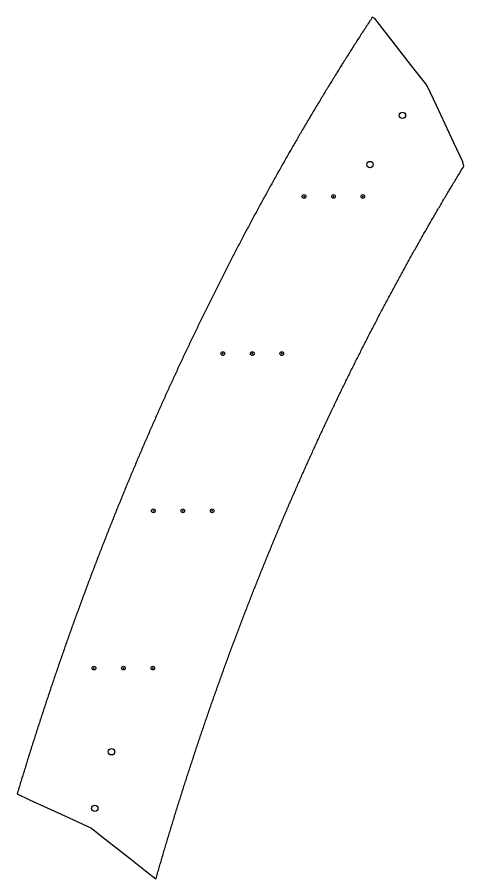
# Model space of a CAD drawing. Extents: x 15 to 497, y 19 to 601.
# Drawn here: x 58.4 to 103.8, y 218.4 to 306 of the extents above; entities that cross this region are included whole.
import ezdxf

# ---------------------------------------------------------------- set-up
doc = ezdxf.new("R2010")
doc.units = 0
doc.header["$PDMODE"] = 32
doc.header["$PDSIZE"] = 0.38
doc.layers.get('0').update_dxf_attribs({"linetype": 'CONTINUOUS'})
doc.layers.add('DRILLING', color=3, linetype='CONTINUOUS')
doc.layers.add('ENGRAVE', color=4, linetype='CONTINUOUS')

# ---------------------------------------------------------------- blocks, each defined once
blk = doc.blocks.new('*U711')
at = {"layer": 'ENGRAVE'}
blk.add_point((0, 0), dxfattribs=at)
blk = doc.blocks.new('*U712')
at = {"layer": 'ENGRAVE', "color": 0, "linetype": 'BYBLOCK'}
for p in [(0, 0), (3, 0), (6, 0)]:
    blk.add_blockref('*U711', p, dxfattribs=at)
blk = doc.blocks.new('*U713')
at = {"layer": 'ENGRAVE'}
blk.add_point((0, 0), dxfattribs=at)
blk = doc.blocks.new('*U714')
at = {"layer": 'ENGRAVE', "color": 0, "linetype": 'BYBLOCK'}
for p in [(0, 0), (3, 0), (6, 0)]:
    blk.add_blockref('*U713', p, dxfattribs=at)
blk = doc.blocks.new('*U715')
at = {"layer": 'ENGRAVE'}
blk.add_point((0, 0), dxfattribs=at)
blk = doc.blocks.new('*U716')
at = {"layer": 'ENGRAVE', "color": 0, "linetype": 'BYBLOCK'}
for p in [(0, 0), (3, 0), (6, 0)]:
    blk.add_blockref('*U715', p, dxfattribs=at)
blk = doc.blocks.new('*U717')
at = {"layer": 'ENGRAVE'}
blk.add_point((0, 0), dxfattribs=at)
blk = doc.blocks.new('*U718')
at = {"layer": 'ENGRAVE', "color": 0, "linetype": 'BYBLOCK'}
for p in [(0, 0), (3, 0), (6, 0)]:
    blk.add_blockref('*U717', p, dxfattribs=at)

msp = doc.modelspace()

# ---------------------------------------------------------------- linework, layer by layer
msp.add_polyline3d([(100.147, 298.988, 0), (99.9571, 299.272, 0), (98.6596, 300.936, 0), (97.3622, 302.6, 0), (96.0647, 304.264, 0), (94.7673, 305.927, 0), (94.5177, 306.046, 0), (94.4347, 305.92, 0), (94.3518, 305.794, 0), (94.2689, 305.667, 0), (94.1861, 305.541, 0), (94.1034, 305.414, 0), (94.0208, 305.288, 0), (93.9383, 305.161, 0), (93.8558, 305.035, 0), (93.7734, 304.908, 0), (93.6911, 304.781, 0), (93.6088, 304.654, 0), (93.5266, 304.528, 0), (93.4445, 304.401, 0), (93.3625, 304.274, 0), (93.2805, 304.147, 0), (93.1987, 304.02, 0), (93.1169, 303.893, 0), (93.0351, 303.765, 0), (92.9535, 303.638, 0), (92.8719, 303.511, 0), (92.7904, 303.384, 0), (92.709, 303.256, 0), (92.6276, 303.129, 0), (92.5464, 303.002, 0), (92.4652, 302.874, 0), (92.384, 302.747, 0), (92.303, 302.619, 0), (92.222, 302.491, 0), (92.1411, 302.364, 0), (92.0603, 302.236, 0), (91.9795, 302.108, 0), (91.8988, 301.98, 0), (91.8182, 301.853, 0), (91.7377, 301.725, 0), (91.6573, 301.597, 0), (91.5769, 301.469, 0), (91.4966, 301.341, 0), (91.4164, 301.213, 0), (91.3362, 301.084, 0), (91.2561, 300.956, 0), (91.1761, 300.828, 0), (91.0962, 300.7, 0), (91.0163, 300.571, 0), (90.9365, 300.443, 0), (90.8568, 300.315, 0), (90.7772, 300.186, 0), (90.6976, 300.058, 0), (90.6181, 299.929, 0), (90.5387, 299.8, 0), (90.4594, 299.672, 0), (90.3801, 299.543, 0), (90.3009, 299.414, 0), (90.2218, 299.286, 0), (90.1428, 299.157, 0), (90.0638, 299.028, 0), (89.9849, 298.899, 0), (89.9061, 298.77, 0), (89.8273, 298.641, 0), (89.7487, 298.512, 0), (89.6701, 298.383, 0), (89.5916, 298.254, 0), (89.5131, 298.125, 0), (89.4347, 297.995, 0), (89.3564, 297.866, 0), (89.2782, 297.737, 0), (89.2, 297.607, 0), (89.122, 297.478, 0), (89.0439, 297.348, 0), (88.966, 297.219, 0), (88.8881, 297.089, 0), (88.8104, 296.96, 0), (88.7326, 296.83, 0), (88.655, 296.7, 0), (88.5774, 296.571, 0), (88.4999, 296.441, 0), (88.4225, 296.311, 0), (88.3452, 296.181, 0), (88.2679, 296.051, 0), (88.1907, 295.921, 0), (88.1136, 295.792, 0), (88.0365, 295.661, 0), (87.9595, 295.531, 0), (87.8826, 295.401, 0), (87.8058, 295.271, 0), (87.729, 295.141, 0), (87.6523, 295.011, 0), (87.5757, 294.88, 0), (87.4992, 294.75, 0), (87.4227, 294.62, 0), (87.3463, 294.489, 0), (87.27, 294.359, 0), (87.1937, 294.228, 0), (87.1176, 294.098, 0), (87.0415, 293.967, 0), (86.9654, 293.837, 0), (86.8895, 293.706, 0), (86.8136, 293.575, 0), (86.7378, 293.444, 0), (86.662, 293.314, 0), (86.5863, 293.183, 0), (86.5108, 293.052, 0), (86.4352, 292.921, 0), (86.3598, 292.79, 0), (86.2844, 292.659, 0), (86.2091, 292.528, 0), (86.1339, 292.397, 0), (86.0587, 292.266, 0), (85.9836, 292.135, 0), (85.9086, 292.003, 0), (85.8336, 291.872, 0), (85.7588, 291.741, 0), (85.684, 291.61, 0), (85.6092, 291.478, 0), (85.5346, 291.347, 0), (85.46, 291.215, 0), (85.3855, 291.084, 0), (85.3111, 290.952, 0), (85.2367, 290.821, 0), (85.1624, 290.689, 0), (85.0882, 290.557, 0), (85.014, 290.426, 0), (84.9399, 290.294, 0), (84.8659, 290.162, 0), (84.792, 290.03, 0), (84.7181, 289.899, 0), (84.6444, 289.767, 0), (84.5706, 289.635, 0), (84.497, 289.503, 0), (84.4234, 289.371, 0), (84.3499, 289.239, 0), (84.2765, 289.107, 0), (84.2031, 288.975, 0), (84.1298, 288.842, 0), (84.0566, 288.71, 0), (83.9835, 288.578, 0), (83.9104, 288.446, 0), (83.8374, 288.313, 0), (83.7645, 288.181, 0), (83.6916, 288.049, 0), (83.6188, 287.916, 0), (83.5461, 287.784, 0), (83.4735, 287.651, 0), (83.4009, 287.519, 0), (83.3284, 287.386, 0), (83.256, 287.253, 0), (83.1836, 287.121, 0), (83.1113, 286.988, 0), (83.0391, 286.855, 0), (82.967, 286.722, 0), (82.8949, 286.59, 0), (82.8229, 286.457, 0), (82.751, 286.324, 0), (82.6791, 286.191, 0), (82.6073, 286.058, 0), (82.5356, 285.925, 0), (82.464, 285.792, 0), (82.3924, 285.659, 0), (82.3209, 285.526, 0), (82.2494, 285.392, 0), (82.1781, 285.259, 0), (82.1068, 285.126, 0), (82.0356, 284.993, 0), (81.9644, 284.859, 0), (81.8934, 284.726, 0), (81.8223, 284.593, 0), (81.7514, 284.459, 0), (81.6805, 284.326, 0), (81.6098, 284.192, 0), (81.539, 284.059, 0), (81.4684, 283.925, 0), (81.3978, 283.791, 0), (81.3273, 283.658, 0), (81.2569, 283.524, 0), (81.1865, 283.39, 0), (81.1162, 283.256, 0), (81.046, 283.123, 0), (80.9758, 282.989, 0), (80.9057, 282.855, 0), (80.8357, 282.721, 0), (80.7658, 282.587, 0), (80.6959, 282.453, 0), (80.6261, 282.319, 0), (80.5564, 282.185, 0), (80.4867, 282.051, 0), (80.4171, 281.917, 0), (80.3476, 281.783, 0), (80.2781, 281.648, 0), (80.2088, 281.514, 0), (80.1394, 281.38, 0), (80.0702, 281.245, 0), (80.001, 281.111, 0), (79.9319, 280.977, 0), (79.8629, 280.842, 0), (79.7939, 280.708, 0), (79.7251, 280.573, 0), (79.6562, 280.439, 0), (79.5875, 280.304, 0), (79.5188, 280.17, 0), (79.4502, 280.035, 0), (79.3817, 279.9, 0), (79.3132, 279.766, 0), (79.2448, 279.631, 0), (79.1765, 279.496, 0), (79.1082, 279.361, 0), (79.04, 279.226, 0), (78.9719, 279.091, 0), (78.9039, 278.956, 0), (78.8359, 278.821, 0), (78.768, 278.686, 0), (78.7002, 278.551, 0), (78.6324, 278.416, 0), (78.5647, 278.281, 0), (78.4971, 278.146, 0), (78.4295, 278.011, 0), (78.362, 277.876, 0), (78.2946, 277.74, 0), (78.2272, 277.605, 0), (78.16, 277.47, 0), (78.0928, 277.335, 0), (78.0256, 277.199, 0), (77.9586, 277.064, 0), (77.8916, 276.928, 0), (77.8246, 276.793, 0), (77.7578, 276.657, 0), (77.691, 276.522, 0), (77.6242, 276.386, 0), (77.5576, 276.25, 0), (77.491, 276.115, 0), (77.4245, 275.979, 0), (77.3581, 275.843, 0), (77.2917, 275.708, 0), (77.2254, 275.572, 0), (77.1591, 275.436, 0), (77.093, 275.3, 0), (77.0269, 275.164, 0), (76.9608, 275.028, 0), (76.8949, 274.892, 0), (76.829, 274.756, 0), (76.7632, 274.62, 0), (76.6974, 274.484, 0), (76.6317, 274.348, 0), (76.5661, 274.212, 0), (76.5006, 274.076, 0), (76.4351, 273.94, 0), (76.3697, 273.803, 0), (76.3044, 273.667, 0), (76.2391, 273.531, 0), (76.1739, 273.394, 0), (76.1088, 273.258, 0), (76.0437, 273.122, 0), (75.9787, 272.985, 0), (75.9138, 272.849, 0), (75.8489, 272.712, 0), (75.7842, 272.576, 0), (75.7194, 272.439, 0), (75.6548, 272.303, 0), (75.5902, 272.166, 0), (75.5257, 272.029, 0), (75.4613, 271.893, 0), (75.3969, 271.756, 0), (75.3326, 271.619, 0), (75.2683, 271.482, 0), (75.2042, 271.345, 0), (75.1401, 271.209, 0), (75.0761, 271.072, 0), (75.0121, 270.935, 0), (74.9482, 270.798, 0), (74.8844, 270.661, 0), (74.8206, 270.524, 0), (74.7569, 270.387, 0), (74.6933, 270.25, 0), (74.6298, 270.112, 0), (74.5663, 269.975, 0), (74.5029, 269.838, 0), (74.4395, 269.701, 0), (74.3763, 269.564, 0), (74.3131, 269.426, 0), (74.2499, 269.289, 0), (74.1869, 269.152, 0), (74.1238, 269.014, 0), (74.0609, 268.877, 0), (73.9981, 268.74, 0), (73.9353, 268.602, 0), (73.8725, 268.465, 0), (73.8099, 268.327, 0), (73.7473, 268.19, 0), (73.6847, 268.052, 0), (73.6223, 267.914, 0), (73.5599, 267.777, 0), (73.4976, 267.639, 0), (73.4353, 267.501, 0), (73.3732, 267.364, 0), (73.311, 267.226, 0), (73.249, 267.088, 0), (73.187, 266.95, 0), (73.1251, 266.812, 0), (73.0633, 266.674, 0), (73.0015, 266.536, 0), (72.9398, 266.398, 0), (72.8781, 266.26, 0), (72.8166, 266.122, 0), (72.7551, 265.984, 0), (72.6936, 265.846, 0), (72.6322, 265.708, 0), (72.5709, 265.57, 0), (72.5097, 265.432, 0), (72.4485, 265.294, 0), (72.3875, 265.155, 0), (72.3264, 265.017, 0), (72.2655, 264.879, 0), (72.2046, 264.741, 0), (72.1437, 264.602, 0), (72.083, 264.464, 0), (72.0223, 264.326, 0), (71.9617, 264.187, 0), (71.9011, 264.049, 0), (71.8406, 263.91, 0), (71.7802, 263.772, 0), (71.7198, 263.633, 0), (71.6596, 263.494, 0), (71.5993, 263.356, 0), (71.5392, 263.217, 0), (71.4791, 263.079, 0), (71.4191, 262.94, 0), (71.3591, 262.801, 0), (71.2992, 262.662, 0), (71.2394, 262.524, 0), (71.1797, 262.385, 0), (71.12, 262.246, 0), (71.0604, 262.107, 0), (71.0008, 261.968, 0), (70.9414, 261.829, 0), (70.8819, 261.69, 0), (70.8226, 261.551, 0), (70.7633, 261.412, 0), (70.7041, 261.273, 0), (70.645, 261.134, 0), (70.5859, 260.995, 0), (70.5269, 260.856, 0), (70.4679, 260.717, 0), (70.4091, 260.578, 0), (70.3503, 260.438, 0), (70.2915, 260.299, 0), (70.2328, 260.16, 0), (70.1742, 260.021, 0), (70.1157, 259.881, 0), (70.0572, 259.742, 0), (69.9988, 259.603, 0), (69.9405, 259.463, 0), (69.8822, 259.324, 0), (69.824, 259.184, 0), (69.7658, 259.045, 0), (69.7078, 258.905, 0), (69.6498, 258.766, 0), (69.5918, 258.626, 0), (69.534, 258.486, 0), (69.4761, 258.347, 0), (69.4184, 258.207, 0), (69.3607, 258.068, 0), (69.3031, 257.928, 0), (69.2456, 257.788, 0), (69.1881, 257.648, 0), (69.1307, 257.509, 0), (69.0734, 257.369, 0), (69.0161, 257.229, 0), (68.9589, 257.089, 0), (68.9018, 256.949, 0), (68.8447, 256.809, 0), (68.7877, 256.669, 0), (68.7307, 256.529, 0), (68.6739, 256.389, 0), (68.6171, 256.249, 0), (68.5603, 256.109, 0), (68.5036, 255.969, 0), (68.447, 255.829, 0), (68.3905, 255.689, 0), (68.334, 255.549, 0), (68.2776, 255.408, 0), (68.2213, 255.268, 0), (68.165, 255.128, 0), (68.1088, 254.988, 0), (68.0526, 254.847, 0), (67.9966, 254.707, 0), (67.9406, 254.567, 0), (67.8846, 254.426, 0), (67.8287, 254.286, 0), (67.7729, 254.145, 0), (67.7172, 254.005, 0), (67.6615, 253.865, 0), (67.6059, 253.724, 0), (67.5503, 253.583, 0), (67.4949, 253.443, 0), (67.4394, 253.302, 0), (67.3841, 253.162, 0), (67.3288, 253.021, 0), (67.2736, 252.88, 0), (67.2185, 252.74, 0), (67.1634, 252.599, 0), (67.1084, 252.458, 0), (67.0534, 252.317, 0), (66.9985, 252.177, 0), (66.9437, 252.036, 0), (66.8889, 251.895, 0), (66.8343, 251.754, 0), (66.7796, 251.613, 0), (66.7251, 251.472, 0), (66.6706, 251.331, 0), (66.6162, 251.19, 0), (66.5618, 251.049, 0), (66.5075, 250.908, 0), (66.4533, 250.767, 0), (66.3991, 250.626, 0), (66.3451, 250.485, 0), (66.291, 250.344, 0), (66.2371, 250.203, 0), (66.1832, 250.062, 0), (66.1293, 249.92, 0), (66.0756, 249.779, 0), (66.0219, 249.638, 0), (65.9682, 249.497, 0), (65.9147, 249.355, 0), (65.8612, 249.214, 0), (65.8077, 249.073, 0), (65.7544, 248.931, 0), (65.7011, 248.79, 0), (65.6478, 248.648, 0), (65.5947, 248.507, 0), (65.5416, 248.365, 0), (65.4885, 248.224, 0), (65.4355, 248.082, 0), (65.3826, 247.941, 0), (65.3298, 247.799, 0), (65.277, 247.658, 0), (65.2243, 247.516, 0), (65.1716, 247.374, 0), (65.1191, 247.233, 0), (65.0665, 247.091, 0), (65.0141, 246.949, 0), (64.9617, 246.808, 0), (64.9094, 246.666, 0), (64.8571, 246.524, 0), (64.805, 246.382, 0), (64.7528, 246.24, 0), (64.7008, 246.098, 0), (64.6488, 245.957, 0), (64.5969, 245.815, 0), (64.545, 245.673, 0), (64.4932, 245.531, 0), (64.4415, 245.389, 0), (64.3898, 245.247, 0), (64.3382, 245.105, 0), (64.2867, 244.963, 0), (64.2352, 244.821, 0), (64.1838, 244.678, 0), (64.1324, 244.536, 0), (64.0812, 244.394, 0), (64.03, 244.252, 0), (63.9788, 244.11, 0), (63.9277, 243.968, 0), (63.8767, 243.825, 0), (63.8258, 243.683, 0), (63.7749, 243.541, 0), (63.7241, 243.398, 0), (63.6733, 243.256, 0), (63.6226, 243.114, 0), (63.572, 242.971, 0), (63.5215, 242.829, 0), (63.471, 242.686, 0), (63.4205, 242.544, 0), (63.3702, 242.401, 0), (63.3199, 242.259, 0), (63.2696, 242.116, 0), (63.2195, 241.974, 0), (63.1694, 241.831, 0), (63.1193, 241.689, 0), (63.0694, 241.546, 0), (63.0195, 241.403, 0), (62.9696, 241.261, 0), (62.9198, 241.118, 0), (62.8701, 240.975, 0), (62.8205, 240.833, 0), (62.7709, 240.69, 0), (62.7214, 240.547, 0), (62.6719, 240.404, 0), (62.6225, 240.261, 0), (62.5732, 240.119, 0), (62.5239, 239.976, 0), (62.4747, 239.833, 0), (62.4256, 239.69, 0), (62.3765, 239.547, 0), (62.3275, 239.404, 0), (62.2786, 239.261, 0), (62.2297, 239.118, 0), (62.1809, 238.975, 0), (62.1322, 238.832, 0), (62.0835, 238.689, 0), (62.0349, 238.546, 0), (61.9863, 238.403, 0), (61.9379, 238.26, 0), (61.8894, 238.116, 0), (61.8411, 237.973, 0), (61.7928, 237.83, 0), (61.7446, 237.687, 0), (61.6964, 237.544, 0), (61.6483, 237.4, 0), (61.6003, 237.257, 0), (61.5523, 237.114, 0), (61.5044, 236.97, 0), (61.4565, 236.827, 0), (61.4088, 236.684, 0), (61.3611, 236.54, 0), (61.3134, 236.397, 0), (61.2658, 236.253, 0), (61.2183, 236.11, 0), (61.1708, 235.966, 0), (61.1235, 235.823, 0), (61.0761, 235.679, 0), (61.0289, 235.536, 0), (60.9817, 235.392, 0), (60.9345, 235.249, 0), (60.8875, 235.105, 0), (60.8405, 234.961, 0), (60.7935, 234.818, 0), (60.7466, 234.674, 0), (60.6998, 234.53, 0), (60.6531, 234.387, 0), (60.6064, 234.243, 0), (60.5598, 234.099, 0), (60.5132, 233.956, 0), (60.4667, 233.812, 0), (60.4203, 233.668, 0), (60.3739, 233.524, 0), (60.3276, 233.38, 0), (60.2814, 233.236, 0), (60.2352, 233.092, 0), (60.1891, 232.949, 0), (60.143, 232.805, 0), (60.0971, 232.661, 0), (60.0511, 232.517, 0), (60.0053, 232.373, 0), (59.9595, 232.229, 0), (59.9138, 232.085, 0), (59.8681, 231.941, 0), (59.8225, 231.796, 0), (59.777, 231.652, 0), (59.7315, 231.508, 0), (59.6861, 231.364, 0), (59.6408, 231.22, 0), (59.5955, 231.076, 0), (59.5503, 230.932, 0), (59.5051, 230.787, 0), (59.46, 230.643, 0), (59.415, 230.499, 0), (59.37, 230.355, 0), (59.3251, 230.21, 0), (59.2803, 230.066, 0), (59.2355, 229.922, 0), (59.1908, 229.777, 0), (59.1462, 229.633, 0), (59.1016, 229.488, 0), (59.0571, 229.344, 0), (59.0126, 229.2, 0), (58.9682, 229.055, 0), (58.9239, 228.911, 0), (58.8796, 228.766, 0), (58.8354, 228.622, 0), (58.7913, 228.477, 0), (58.7472, 228.333, 0), (58.7032, 228.188, 0), (58.6592, 228.043, 0), (58.6154, 227.899, 0), (58.5715, 227.754, 0), (58.5278, 227.61, 0), (58.4841, 227.465, 0), (58.4405, 227.32, 0), (58.3969, 227.175, 0), (58.3534, 227.031, 0), (59.6171, 226.406, 0), (61.4016, 225.59, 0), (63.186, 224.774, 0), (64.9705, 223.958, 0), (65.9333, 223.51, 0), (66.8096, 222.823, 0), (68.3467, 221.604, 0), (69.8838, 220.384, 0), (71.4208, 219.165, 0), (72.487, 218.372, 0), (72.5267, 218.511, 0), (72.5665, 218.649, 0), (72.6064, 218.788, 0), (72.6463, 218.926, 0), (72.6863, 219.065, 0), (72.7263, 219.203, 0), (72.7664, 219.342, 0), (72.8066, 219.48, 0), (72.8468, 219.619, 0), (72.8871, 219.757, 0), (72.9274, 219.896, 0), (72.9678, 220.034, 0), (73.0083, 220.172, 0), (73.0488, 220.311, 0), (73.0894, 220.449, 0), (73.13, 220.587, 0), (73.1707, 220.726, 0), (73.2115, 220.864, 0), (73.2523, 221.002, 0), (73.2931, 221.14, 0), (73.3341, 221.279, 0), (73.3751, 221.417, 0), (73.4161, 221.555, 0), (73.4572, 221.693, 0), (73.4984, 221.831, 0), (73.5396, 221.969, 0), (73.5809, 222.107, 0), (73.6223, 222.245, 0), (73.6637, 222.383, 0), (73.7051, 222.521, 0), (73.7467, 222.659, 0), (73.7883, 222.797, 0), (73.8299, 222.935, 0), (73.8716, 223.073, 0), (73.9134, 223.211, 0), (73.9552, 223.349, 0), (73.9971, 223.487, 0), (74.0391, 223.625, 0), (74.0811, 223.763, 0), (74.1231, 223.901, 0), (74.1653, 224.038, 0), (74.2074, 224.176, 0), (74.2497, 224.314, 0), (74.292, 224.452, 0), (74.3344, 224.589, 0), (74.3768, 224.727, 0), (74.4193, 224.865, 0), (74.4618, 225.002, 0), (74.5044, 225.14, 0), (74.5471, 225.278, 0), (74.5898, 225.415, 0), (74.6326, 225.553, 0), (74.6755, 225.69, 0), (74.7184, 225.828, 0), (74.7613, 225.966, 0), (74.8044, 226.103, 0), (74.8474, 226.24, 0), (74.8906, 226.378, 0), (74.9338, 226.515, 0), (74.9771, 226.653, 0), (75.0204, 226.79, 0), (75.0638, 226.928, 0), (75.1072, 227.065, 0), (75.1507, 227.202, 0), (75.1943, 227.339, 0), (75.2379, 227.477, 0), (75.2816, 227.614, 0), (75.3253, 227.751, 0), (75.3691, 227.888, 0), (75.413, 228.026, 0), (75.4569, 228.163, 0), (75.5009, 228.3, 0), (75.545, 228.437, 0), (75.5891, 228.574, 0), (75.6332, 228.711, 0), (75.6775, 228.848, 0), (75.7217, 228.985, 0), (75.7661, 229.122, 0), (75.8105, 229.259, 0), (75.855, 229.396, 0), (75.8995, 229.533, 0), (75.9441, 229.67, 0), (75.9887, 229.807, 0), (76.0334, 229.944, 0), (76.0782, 230.081, 0), (76.123, 230.218, 0), (76.1679, 230.354, 0), (76.2128, 230.491, 0), (76.2578, 230.628, 0), (76.3029, 230.765, 0), (76.348, 230.901, 0), (76.3932, 231.038, 0), (76.4385, 231.175, 0), (76.4838, 231.311, 0), (76.5291, 231.448, 0), (76.5746, 231.585, 0), (76.6201, 231.721, 0), (76.6656, 231.858, 0), (76.7112, 231.994, 0), (76.7569, 232.131, 0), (76.8026, 232.267, 0), (76.8484, 232.404, 0), (76.8942, 232.54, 0), (76.9402, 232.676, 0), (76.9861, 232.813, 0), (77.0322, 232.949, 0), (77.0783, 233.086, 0), (77.1244, 233.222, 0), (77.1706, 233.358, 0), (77.2169, 233.494, 0), (77.2632, 233.631, 0), (77.3096, 233.767, 0), (77.3561, 233.903, 0), (77.4026, 234.039, 0), (77.4492, 234.175, 0), (77.4958, 234.311, 0), (77.5425, 234.448, 0), (77.5892, 234.584, 0), (77.6361, 234.72, 0), (77.6829, 234.856, 0), (77.7299, 234.992, 0), (77.7769, 235.128, 0), (77.8239, 235.264, 0), (77.8711, 235.4, 0), (77.9182, 235.535, 0), (77.9655, 235.671, 0), (78.0128, 235.807, 0), (78.0602, 235.943, 0), (78.1076, 236.079, 0), (78.1551, 236.215, 0), (78.2026, 236.35, 0), (78.2502, 236.486, 0), (78.2979, 236.622, 0), (78.3456, 236.758, 0), (78.3934, 236.893, 0), (78.4412, 237.029, 0), (78.4892, 237.164, 0), (78.5371, 237.3, 0), (78.5852, 237.436, 0), (78.6332, 237.571, 0), (78.6814, 237.707, 0), (78.7296, 237.842, 0), (78.7779, 237.978, 0), (78.8262, 238.113, 0), (78.8746, 238.248, 0), (78.9231, 238.384, 0), (78.9716, 238.519, 0), (79.0202, 238.654, 0), (79.0688, 238.79, 0), (79.1175, 238.925, 0), (79.1663, 239.06, 0), (79.2151, 239.196, 0), (79.264, 239.331, 0), (79.3129, 239.466, 0), (79.3619, 239.601, 0), (79.411, 239.736, 0), (79.4601, 239.871, 0), (79.5093, 240.006, 0), (79.5586, 240.141, 0), (79.6079, 240.277, 0), (79.6573, 240.412, 0), (79.7067, 240.547, 0), (79.7562, 240.681, 0), (79.8058, 240.816, 0), (79.8554, 240.951, 0), (79.9051, 241.086, 0), (79.9548, 241.221, 0), (80.0046, 241.356, 0), (80.0545, 241.491, 0), (80.1044, 241.625, 0), (80.1544, 241.76, 0), (80.2044, 241.895, 0), (80.2545, 242.03, 0), (80.3047, 242.164, 0), (80.3549, 242.299, 0), (80.4052, 242.433, 0), (80.4556, 242.568, 0), (80.506, 242.703, 0), (80.5565, 242.837, 0), (80.607, 242.972, 0), (80.6576, 243.106, 0), (80.7083, 243.241, 0), (80.759, 243.375, 0), (80.8098, 243.509, 0), (80.8606, 243.644, 0), (80.9115, 243.778, 0), (80.9625, 243.912, 0), (81.0135, 244.047, 0), (81.0646, 244.181, 0), (81.1158, 244.315, 0), (81.167, 244.45, 0), (81.2182, 244.584, 0), (81.2696, 244.718, 0), (81.321, 244.852, 0), (81.3724, 244.986, 0), (81.424, 245.12, 0), (81.4755, 245.254, 0), (81.5272, 245.388, 0), (81.5789, 245.522, 0), (81.6306, 245.656, 0), (81.6825, 245.79, 0), (81.7344, 245.924, 0), (81.7863, 246.058, 0), (81.8383, 246.192, 0), (81.8904, 246.326, 0), (81.9425, 246.46, 0), (81.9947, 246.593, 0), (82.047, 246.727, 0), (82.0993, 246.861, 0), (82.1517, 246.995, 0), (82.2041, 247.128, 0), (82.2566, 247.262, 0), (82.3092, 247.396, 0), (82.3618, 247.529, 0), (82.4145, 247.663, 0), (82.4673, 247.796, 0), (82.5201, 247.93, 0), (82.5729, 248.063, 0), (82.6259, 248.197, 0), (82.6789, 248.33, 0), (82.7319, 248.464, 0), (82.7851, 248.597, 0), (82.8382, 248.73, 0), (82.8915, 248.864, 0), (82.9448, 248.997, 0), (82.9982, 249.13, 0), (83.0516, 249.263, 0), (83.1051, 249.397, 0), (83.1586, 249.53, 0), (83.2122, 249.663, 0), (83.2659, 249.796, 0), (83.3197, 249.929, 0), (83.3734, 250.062, 0), (83.4273, 250.195, 0), (83.4812, 250.328, 0), (83.5352, 250.461, 0), (83.5893, 250.594, 0), (83.6434, 250.727, 0), (83.6975, 250.86, 0), (83.7518, 250.993, 0), (83.8061, 251.126, 0), (83.8604, 251.259, 0), (83.9148, 251.391, 0), (83.9693, 251.524, 0), (84.0239, 251.657, 0), (84.0785, 251.79, 0), (84.1331, 251.922, 0), (84.1879, 252.055, 0), (84.2427, 252.187, 0), (84.2975, 252.32, 0), (84.3524, 252.453, 0), (84.4074, 252.585, 0), (84.4624, 252.718, 0), (84.5175, 252.85, 0), (84.5727, 252.982, 0), (84.6279, 253.115, 0), (84.6832, 253.247, 0), (84.7386, 253.38, 0), (84.794, 253.512, 0), (84.8494, 253.644, 0), (84.905, 253.776, 0), (84.9606, 253.909, 0), (85.0162, 254.041, 0), (85.072, 254.173, 0), (85.1277, 254.305, 0), (85.1836, 254.437, 0), (85.2395, 254.569, 0), (85.2955, 254.701, 0), (85.3515, 254.833, 0), (85.4076, 254.965, 0), (85.4638, 255.097, 0), (85.52, 255.229, 0), (85.5763, 255.361, 0), (85.6326, 255.493, 0), (85.689, 255.625, 0), (85.7455, 255.757, 0), (85.802, 255.888, 0), (85.8586, 256.02, 0), (85.9153, 256.152, 0), (85.972, 256.283, 0), (86.0288, 256.415, 0), (86.0856, 256.547, 0), (86.1425, 256.678, 0), (86.1995, 256.81, 0), (86.2565, 256.941, 0), (86.3136, 257.073, 0), (86.3708, 257.204, 0), (86.428, 257.336, 0), (86.4853, 257.467, 0), (86.5426, 257.598, 0), (86.6, 257.73, 0), (86.6575, 257.861, 0), (86.715, 257.992, 0), (86.7726, 258.124, 0), (86.8303, 258.255, 0), (86.888, 258.386, 0), (86.9458, 258.517, 0), (87.0036, 258.648, 0), (87.0615, 258.779, 0), (87.1195, 258.91, 0), (87.1775, 259.041, 0), (87.2356, 259.172, 0), (87.2938, 259.303, 0), (87.352, 259.434, 0), (87.4103, 259.565, 0), (87.4686, 259.696, 0), (87.527, 259.827, 0), (87.5855, 259.957, 0), (87.644, 260.088, 0), (87.7026, 260.219, 0), (87.7613, 260.35, 0), (87.82, 260.48, 0), (87.8788, 260.611, 0), (87.9377, 260.741, 0), (87.9966, 260.872, 0), (88.0555, 261.002, 0), (88.1146, 261.133, 0), (88.1737, 261.263, 0), (88.2328, 261.394, 0), (88.2921, 261.524, 0), (88.3514, 261.655, 0), (88.4107, 261.785, 0), (88.4701, 261.915, 0), (88.5296, 262.045, 0), (88.5891, 262.176, 0), (88.6487, 262.306, 0), (88.7084, 262.436, 0), (88.7681, 262.566, 0), (88.8279, 262.696, 0), (88.8878, 262.826, 0), (88.9477, 262.956, 0), (89.0077, 263.086, 0), (89.0677, 263.216, 0), (89.1278, 263.346, 0), (89.188, 263.476, 0), (89.2483, 263.606, 0), (89.3086, 263.736, 0), (89.3689, 263.865, 0), (89.4293, 263.995, 0), (89.4898, 264.125, 0), (89.5504, 264.254, 0), (89.611, 264.384, 0), (89.6717, 264.514, 0), (89.7324, 264.643, 0), (89.7932, 264.773, 0), (89.8541, 264.902, 0), (89.915, 265.032, 0), (89.976, 265.161, 0), (90.037, 265.291, 0), (90.0982, 265.42, 0), (90.1594, 265.549, 0), (90.2206, 265.679, 0), (90.2819, 265.808, 0), (90.3433, 265.937, 0), (90.4047, 266.066, 0), (90.4662, 266.195, 0), (90.5278, 266.324, 0), (90.5894, 266.454, 0), (90.6511, 266.583, 0), (90.7128, 266.712, 0), (90.7747, 266.841, 0), (90.8365, 266.97, 0), (90.8985, 267.098, 0), (90.9605, 267.227, 0), (91.0226, 267.356, 0), (91.0847, 267.485, 0), (91.1469, 267.614, 0), (91.2092, 267.742, 0), (91.2715, 267.871, 0), (91.3339, 268, 0), (91.3963, 268.128, 0), (91.4588, 268.257, 0), (91.5214, 268.385, 0), (91.584, 268.514, 0), (91.6468, 268.642, 0), (91.7095, 268.771, 0), (91.7724, 268.899, 0), (91.8353, 269.028, 0), (91.8982, 269.156, 0), (91.9612, 269.284, 0), (92.0243, 269.412, 0), (92.0875, 269.541, 0), (92.1507, 269.669, 0), (92.214, 269.797, 0), (92.2773, 269.925, 0), (92.3407, 270.053, 0), (92.4042, 270.181, 0), (92.4677, 270.309, 0), (92.5313, 270.437, 0), (92.595, 270.565, 0), (92.6587, 270.693, 0), (92.7225, 270.821, 0), (92.7863, 270.949, 0), (92.8503, 271.076, 0), (92.9142, 271.204, 0), (92.9783, 271.332, 0), (93.0424, 271.459, 0), (93.1066, 271.587, 0), (93.1708, 271.715, 0), (93.2351, 271.842, 0), (93.2995, 271.97, 0), (93.3639, 272.097, 0), (93.4284, 272.225, 0), (93.4929, 272.352, 0), (93.5576, 272.479, 0), (93.6222, 272.607, 0), (93.687, 272.734, 0), (93.7518, 272.861, 0), (93.8167, 272.988, 0), (93.8816, 273.116, 0), (93.9466, 273.243, 0), (94.0117, 273.37, 0), (94.0768, 273.497, 0), (94.142, 273.624, 0), (94.2073, 273.751, 0), (94.2726, 273.878, 0), (94.338, 274.005, 0), (94.4034, 274.131, 0), (94.469, 274.258, 0), (94.5345, 274.385, 0), (94.6002, 274.512, 0), (94.6659, 274.638, 0), (94.7317, 274.765, 0), (94.7975, 274.892, 0), (94.8634, 275.018, 0), (94.9294, 275.145, 0), (94.9954, 275.271, 0), (95.0615, 275.398, 0), (95.1277, 275.524, 0), (95.1939, 275.651, 0), (95.2602, 275.777, 0), (95.3265, 275.903, 0), (95.3929, 276.03, 0), (95.4594, 276.156, 0), (95.526, 276.282, 0), (95.5926, 276.408, 0), (95.6592, 276.534, 0), (95.726, 276.66, 0), (95.7928, 276.786, 0), (95.8596, 276.912, 0), (95.9266, 277.038, 0), (95.9936, 277.164, 0), (96.0606, 277.29, 0), (96.1278, 277.416, 0), (96.1949, 277.542, 0), (96.2622, 277.667, 0), (96.3295, 277.793, 0), (96.3969, 277.919, 0), (96.4643, 278.044, 0), (96.5319, 278.17, 0), (96.5994, 278.296, 0), (96.6671, 278.421, 0), (96.7348, 278.546, 0), (96.8025, 278.672, 0), (96.8704, 278.797, 0), (96.9383, 278.923, 0), (97.0062, 279.048, 0), (97.0743, 279.173, 0), (97.1424, 279.298, 0), (97.2105, 279.424, 0), (97.2787, 279.549, 0), (97.347, 279.674, 0), (97.4154, 279.799, 0), (97.4838, 279.924, 0), (97.5523, 280.049, 0), (97.6208, 280.174, 0), (97.6894, 280.299, 0), (97.7581, 280.424, 0), (97.8269, 280.548, 0), (97.8957, 280.673, 0), (97.9645, 280.798, 0), (98.0335, 280.922, 0), (98.1025, 281.047, 0), (98.1715, 281.172, 0), (98.2407, 281.296, 0), (98.3099, 281.421, 0), (98.3791, 281.545, 0), (98.4484, 281.67, 0), (98.5178, 281.794, 0), (98.5873, 281.918, 0), (98.6568, 282.043, 0), (98.7264, 282.167, 0), (98.796, 282.291, 0), (98.8657, 282.415, 0), (98.9355, 282.539, 0), (99.0054, 282.664, 0), (99.0753, 282.788, 0), (99.1452, 282.912, 0), (99.2153, 283.036, 0), (99.2854, 283.16, 0), (99.3556, 283.283, 0), (99.4258, 283.407, 0), (99.4961, 283.531, 0), (99.5665, 283.655, 0), (99.6369, 283.778, 0), (99.7074, 283.902, 0), (99.7779, 284.026, 0), (99.8486, 284.149, 0), (99.9192, 284.273, 0), (99.99, 284.396, 0), (100.061, 284.52, 0), (100.132, 284.643, 0), (100.203, 284.767, 0), (100.274, 284.89, 0), (100.345, 285.013, 0), (100.416, 285.136, 0), (100.487, 285.26, 0), (100.558, 285.383, 0), (100.63, 285.506, 0), (100.701, 285.629, 0), (100.773, 285.752, 0), (100.844, 285.875, 0), (100.916, 285.998, 0), (100.987, 286.12, 0), (101.059, 286.243, 0), (101.131, 286.366, 0), (101.203, 286.489, 0), (101.275, 286.611, 0), (101.347, 286.734, 0), (101.419, 286.857, 0), (101.491, 286.979, 0), (101.563, 287.102, 0), (101.635, 287.224, 0), (101.708, 287.347, 0), (101.78, 287.469, 0), (101.852, 287.591, 0), (101.925, 287.713, 0), (101.998, 287.836, 0), (102.07, 287.958, 0), (102.143, 288.08, 0), (102.216, 288.202, 0), (102.288, 288.324, 0), (102.361, 288.446, 0), (102.434, 288.568, 0), (102.507, 288.69, 0), (102.581, 288.812, 0), (102.654, 288.933, 0), (102.727, 289.055, 0), (102.8, 289.177, 0), (102.874, 289.298, 0), (102.947, 289.42, 0), (103.02, 289.542, 0), (103.094, 289.663, 0), (103.168, 289.785, 0), (103.241, 289.906, 0), (103.315, 290.027, 0), (103.389, 290.149, 0), (103.463, 290.27, 0), (103.537, 290.391, 0), (103.611, 290.512, 0), (103.685, 290.633, 0), (103.759, 290.754, 0), (103.833, 290.875, 0), (103.721, 291.342, 0), (102.827, 293.254, 0), (101.934, 295.165, 0), (101.041, 297.076, 0), (100.147, 298.988, 0)])
at = {"layer": 'DRILLING'}
for centre in [(97.5884, 296.0606), (94.2827, 291.0534), (67.9539, 231.2913), (66.2565, 225.5364)]:
    msp.add_circle(centre, 0.3225, dxfattribs=at)

# ---------------------------------------------------------------- block references
at = {"layer": 'ENGRAVE'}
for name, p in [('*U718', (87.5619, 287.8128)), ('*U716', (79.2972, 271.8128)), ('*U714', (72.2178, 255.8128)), ('*U712', (66.1709, 239.8128))]:
    msp.add_blockref(name, p, dxfattribs=at)

doc.saveas('drawing.dxf')
